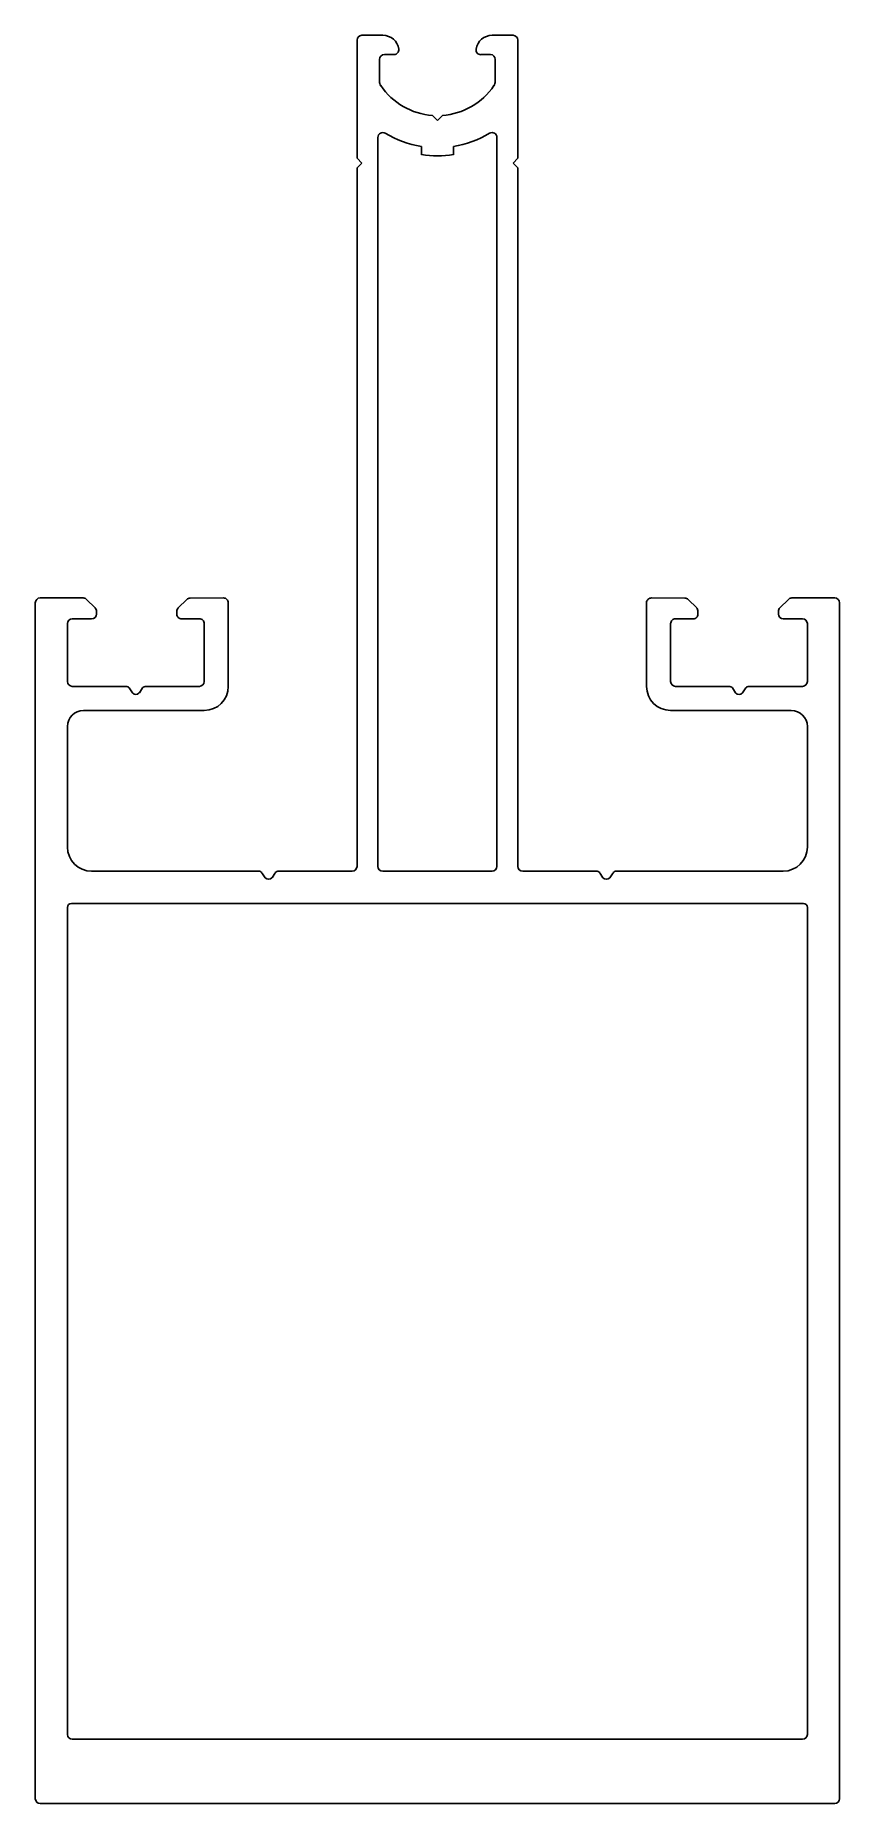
# Model space of a CAD drawing. Extents: x 738 to 788, y 530 to 640.
import ezdxf

# ---------------------------------------------------------------- set-up
doc = ezdxf.new("R2010")
doc.units = 0
doc.layers.get('0').update_dxf_attribs({"linetype": 'CONTINUOUS'})
doc.layers.add('290304SEND', color=182, linetype='CONTINUOUS')

msp = doc.modelspace()

# ---------------------------------------------------------------- linework, layer by layer
at = {"color": 0}
for p, q in [((758.24, 632.09), (758.24, 639.44)), ((758.54, 639.74), (759.85, 639.74)), ((766.64, 639.74), (767.94, 639.74)), ((768.24, 639.44), (768.24, 632.09)), ((759.64, 638.24), (759.64, 636.88)), ((760.54, 638.54), (759.94, 638.54)), ((766.54, 638.54), (765.94, 638.54)), ((766.84, 636.88), (766.84, 638.24)), ((762.93, 634.75), (763.24, 634.44)), ((763.24, 634.44), (763.56, 634.75)), ((758.54, 631.79), (758.24, 632.09)), ((758.24, 631.49), (758.54, 631.79)), ((758.24, 588.04), (758.24, 631.49)), ((768.24, 632.09), (767.94, 631.79)), ((767.94, 631.79), (768.24, 631.49)), ((768.24, 631.49), (768.24, 588.04)), ((738.24, 530.04), (738.24, 604.44)), ((738.54, 604.74), (741.22, 604.74)), ((741.43, 604.65), (741.96, 604.13)), ((742.04, 603.91), (742.04, 603.74)), ((747.04, 603.73), (747.04, 603.91)), ((747.13, 604.12), (747.66, 604.65)), ((747.87, 604.73), (749.94, 604.74)), ((750.24, 604.44), (750.24, 599.24)), ((776.24, 599.24), (776.24, 604.44)), ((776.54, 604.74), (778.62, 604.73)), ((778.83, 604.65), (779.36, 604.12)), ((779.44, 603.91), (779.44, 603.73)), ((784.44, 603.74), (784.44, 603.91)), ((784.53, 604.13), (785.06, 604.65)), ((785.27, 604.74), (787.94, 604.74)), ((788.24, 604.44), (788.24, 530.04)), ((740.24, 603.14), (740.24, 599.54)), ((741.74, 603.44), (740.54, 603.44)), ((748.44, 603.44), (747.34, 603.43)), ((748.74, 599.54), (748.74, 603.14)), ((777.74, 603.14), (777.74, 599.54)), ((779.14, 603.43), (778.04, 603.44)), ((785.94, 603.44), (784.74, 603.44)), ((786.24, 599.54), (786.24, 603.14)), ((740.54, 599.24), (743.87, 599.24)), ((744.08, 599.15), (744.28, 598.83)), ((744.71, 598.83), (744.91, 599.15)), ((745.12, 599.24), (748.44, 599.24)), ((778.04, 599.24), (781.37, 599.24)), ((781.58, 599.15), (781.78, 598.83)), ((782.21, 598.83), (782.41, 599.15)), ((782.62, 599.24), (785.94, 599.24)), ((748.74, 597.74), (741.24, 597.74)), ((785.24, 597.74), (777.74, 597.74)), ((740.24, 596.74), (740.24, 589.24)), ((786.24, 589.24), (786.24, 596.74)), ((741.74, 587.74), (752.12, 587.74)), ((752.33, 587.65), (752.53, 587.33)), ((752.96, 587.33), (753.16, 587.65)), ((753.37, 587.74), (757.94, 587.74)), ((768.54, 587.74), (773.12, 587.74)), ((773.33, 587.65), (773.53, 587.33)), ((773.96, 587.33), (774.16, 587.65)), ((774.37, 587.74), (784.74, 587.74)), ((740.24, 585.49), (740.24, 534.04)), ((763.24, 585.74), (740.49, 585.74)), ((785.99, 585.74), (763.24, 585.74)), ((786.24, 534.04), (786.24, 585.49)), ((740.54, 533.74), (763.24, 533.74)), ((763.24, 533.74), (785.94, 533.74)), ((763.24, 529.74), (738.54, 529.74)), ((787.94, 529.74), (763.24, 529.74))]:
    msp.add_line(p, q, dxfattribs=at)
for centre, radius, start, end in [((758.54, 639.44), 0.3, 90, 180), ((759.85, 638.74), 1, 8.2132, 90), ((766.64, 638.74), 1, 90, 171.7868), ((767.94, 639.44), 0.3, 360, 90), ((759.94, 638.24), 0.3, 90, 180), ((760.54, 638.84), 0.301, 270.2729, 7.9403), ((765.94, 638.83), 0.298, 171.3723, 270.4145), ((766.54, 638.24), 0.3, 0, 90), ((760.14, 636.88), 0.5, 180, 214.0164), ((763.24, 638.98), 4.24, 214.0164, 265.7875), ((763.24, 638.98), 4.24, 274.2125, 325.9836), ((766.34, 636.88), 0.5, 325.9836, 360), ((738.54, 604.44), 0.3, 90, 180), ((741.22, 604.44), 0.3, 45, 90), ((741.74, 603.91), 0.3, 360, 45), ((747.34, 603.91), 0.3, 135, 180), ((747.87, 604.43), 0.3, 90.0596, 135), ((749.94, 604.44), 0.3, 360, 90.0596), ((776.54, 604.44), 0.3, 89.9404, 180), ((778.62, 604.43), 0.3, 45, 89.9404), ((779.14, 603.91), 0.3, 360, 45), ((784.74, 603.91), 0.3, 135, 180), ((785.27, 604.44), 0.3, 90, 135), ((787.94, 604.44), 0.3, 360, 90), ((740.54, 603.14), 0.3, 90, 180), ((741.74, 603.74), 0.3, 270, 360), ((747.34, 603.73), 0.3, 180, 270.0983), ((748.44, 603.14), 0.3, 0, 90.0983), ((778.04, 603.14), 0.3, 89.9017, 180), ((779.14, 603.73), 0.3, 269.9017, 360), ((784.74, 603.74), 0.3, 180, 270), ((785.94, 603.14), 0.3, 360, 90), ((740.54, 599.54), 0.3, 180, 270), ((748.44, 599.54), 0.3, 270, 0), ((778.04, 599.54), 0.3, 180, 270), ((785.94, 599.54), 0.3, 270, 0), ((743.87, 598.94), 0.3, 45, 90), ((744.49, 599.04), 0.3, 225, 315), ((745.12, 598.94), 0.3, 90, 135), ((748.74, 599.24), 1.5, 270, 0), ((777.74, 599.24), 1.5, 180, 270), ((781.37, 598.94), 0.3, 45, 90), ((781.99, 599.04), 0.3, 225, 315), ((782.62, 598.94), 0.3, 90, 135), ((741.24, 596.74), 1, 90, 180), ((785.24, 596.74), 1, 0, 90), ((741.74, 589.24), 1.5, 180, 270), ((784.74, 589.24), 1.5, 270, 0), ((752.12, 587.44), 0.3, 45, 90), ((753.37, 587.44), 0.3, 90, 135), ((757.94, 588.04), 0.3, 270, 0), ((768.54, 588.04), 0.3, 180, 270), ((773.12, 587.44), 0.3, 45, 90), ((774.37, 587.44), 0.3, 90, 135), ((752.74, 587.54), 0.3, 225, 315), ((773.74, 587.54), 0.3, 225, 315), ((740.49, 585.49), 0.25, 90, 180), ((785.99, 585.49), 0.25, 0, 90), ((740.54, 534.04), 0.3, 180, 270), ((785.94, 534.04), 0.3, 270, 0), ((738.54, 530.04), 0.3, 180, 270), ((787.94, 530.04), 0.3, 270, 360)]:
    msp.add_arc(centre, radius, start, end, dxfattribs=at)
at = {"layer": '290304SEND', "color": 0}
for p, q in [((759.54, 633.39), (759.54, 588.04)), ((762.24, 632.31), (762.24, 632.82)), ((764.24, 632.82), (764.24, 632.31)), ((766.94, 588.04), (766.94, 633.39)), ((759.84, 587.74), (766.64, 587.74))]:
    msp.add_line(p, q, dxfattribs=at)
for centre, radius, start, end in [((759.84, 633.39), 0.3, 58.676, 180), ((763.24, 638.98), 6.24, 238.676, 260.7782), ((763.24, 638.98), 6.24, 279.2218, 301.324), ((766.64, 633.39), 0.3, 0, 121.324), ((763.24, 638.98), 6.74, 261.4676, 278.5324), ((759.84, 588.04), 0.3, 180, 270), ((766.64, 588.04), 0.3, 270, 0)]:
    msp.add_arc(centre, radius, start, end, dxfattribs=at)

doc.saveas('drawing.dxf')
